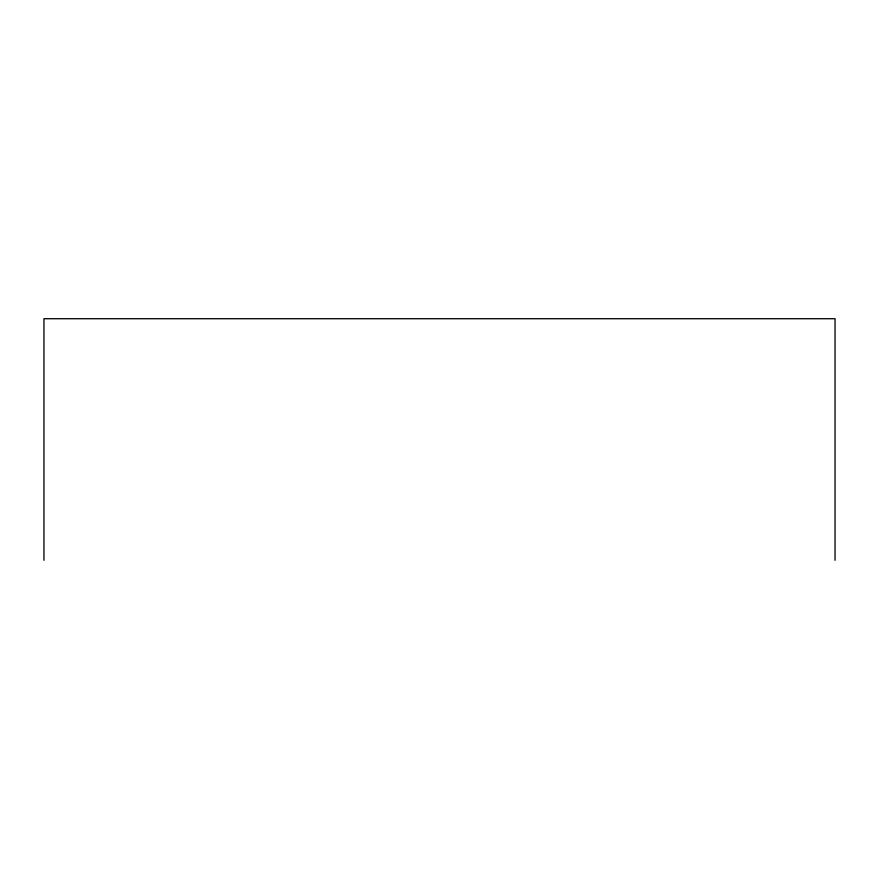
<?xml version="1.0" encoding="UTF-8"?>
<svg xmlns="http://www.w3.org/2000/svg" width="879" height="879" viewBox="0 0 879 879"><rect width="100%" height="100%" fill="white"/><g stroke="black" fill="none" stroke-linecap="round" stroke-linejoin="round"><path stroke-width="1.32" d="M835.05 560.286L835.05 318.714L43.95 318.714L43.95 560.286"/></g></svg>
